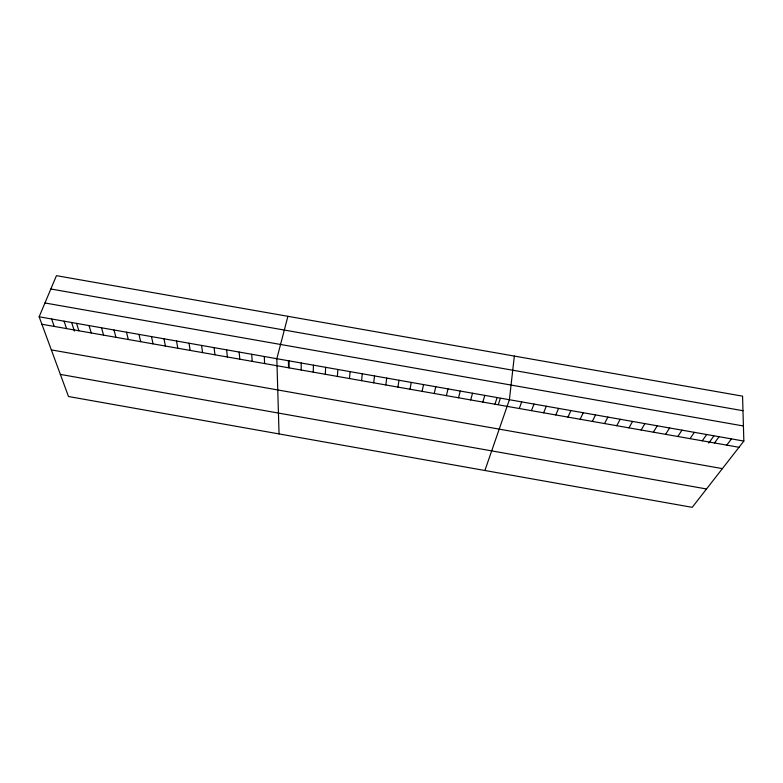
<?xml version="1.0" encoding="UTF-8"?>
<svg xmlns="http://www.w3.org/2000/svg" width="783" height="783" viewBox="0 0 783 783"><rect width="100%" height="100%" fill="white"/><g stroke="black" fill="none" stroke-linecap="round" stroke-linejoin="round"><path stroke-width="1.17" d="M301.171 370.007L301.23 363.009M313.249 372.14L313.435 365.162M325.327 374.274L325.64 367.315M337.404 376.408L337.855 369.468M349.492 378.541L350.079 371.622M361.589 380.675L362.304 373.775M514.343 356.079L509.4 399.721L484.902 470.495M373.687 382.809L374.528 375.938M385.794 384.942L386.763 378.091M397.901 387.086L399.007 380.254M410.018 389.22L411.251 382.417M422.135 391.363L423.505 384.57M434.262 393.497L435.759 386.733M446.388 395.64L448.023 388.897M287.909 316.312L276.83 358.702L279.051 433.929M458.525 397.784L460.287 391.06M470.661 399.927L472.56 393.223M482.808 402.071L484.834 395.395M494.954 404.214L497.117 397.558M498.487 403.989L500.357 398.361M519.266 408.501L521.693 401.894M531.432 410.654L533.996 404.057M543.598 412.798L546.299 406.23M39.15 316.782L56.445 275.665L742.558 396.159L743.85 441.074L692.211 507.335L68.483 396.511L39.15 316.782L743.85 441.074M555.773 414.951L558.602 408.403M567.959 417.094L570.915 410.576M580.144 419.248L583.237 412.749M592.33 421.401L595.56 414.921M604.525 423.554L607.892 417.094M616.73 425.707L620.224 419.267M628.935 427.861L632.566 421.45M641.14 430.014L644.908 423.623M653.355 432.167L657.26 425.805M665.579 434.33L669.612 427.978M677.804 436.483L681.973 430.161M690.038 438.646L694.335 432.343M702.273 440.8L706.706 434.526M708.752 443.061L713.832 436.014M714.507 442.963L719.078 436.708M726.761 445.126L731.459 438.891M50.836 288.996L742.969 410.713M44.964 302.972L743.41 425.981M41.9 324.25L739.005 447.289M51.335 349.893L722.386 468.616M60.35 374.401L706.52 488.974M51.609 318.984L54.223 326.423M64.079 321.177L66.555 328.596M71.703 322.753L74.405 331.082M76.548 323.379L78.897 330.778M89.027 325.581L91.239 332.961M101.506 327.783L103.591 335.134M113.995 329.986L115.943 337.316M126.494 332.188L128.304 339.499M138.992 334.39L140.676 341.682M151.491 336.592L153.037 343.864M163.999 338.804L165.419 346.047M176.518 341.006L177.8 348.229M189.036 343.218L190.181 350.422M201.564 345.43L202.582 352.604M214.092 347.642L214.973 354.797M226.63 349.854L227.373 356.979M239.177 352.066L239.784 359.172M251.725 354.278L252.195 361.364M264.272 356.49L264.615 363.557M288.438 360.983L288.506 366.933M289.025 360.855L289.103 367.883"/></g></svg>
